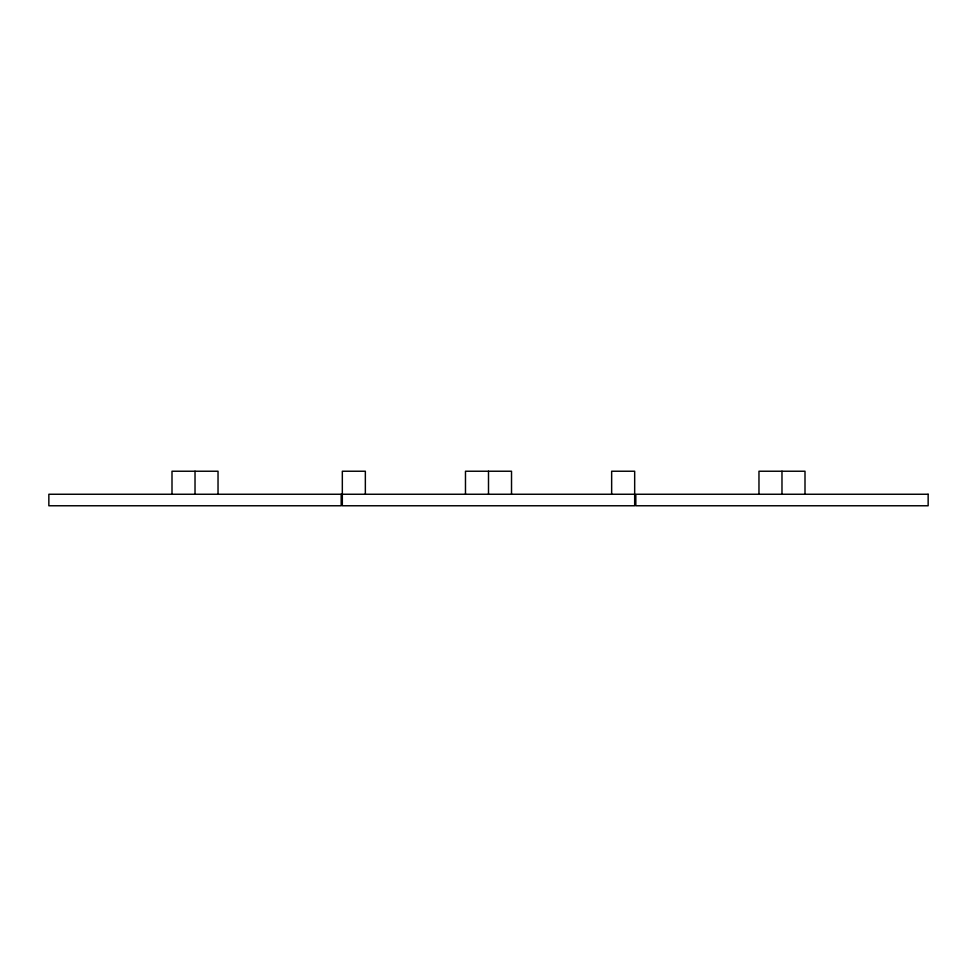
<?xml version="1.0" encoding="UTF-8"?>
<svg xmlns="http://www.w3.org/2000/svg" width="977" height="977" viewBox="0 0 977 977"><rect width="100%" height="100%" fill="white"/><g stroke="black" fill="none" stroke-linecap="round" stroke-linejoin="round"><path stroke-width="1.47" d="M342.329 494.252L634.671 494.252M804.999 494.252L804.999 471.232L758.97 471.232L758.97 494.252M781.979 471.232L781.979 494.252M611.651 494.252L611.651 471.232L634.671 471.232L634.671 505.768L342.329 505.768L342.329 471.232L365.349 471.232L365.349 494.252M511.521 494.252L511.521 471.232L465.479 471.232L465.479 494.252M488.5 471.232L488.5 494.252M218.03 494.252L218.03 471.232L172.001 471.232L172.001 494.252M195.021 471.232L195.021 494.252M341.181 494.252L48.85 494.252L48.85 505.768L341.181 505.768L341.181 494.252M928.15 494.252L635.819 494.252L635.819 505.768L928.15 505.768L928.15 494.252"/></g></svg>
